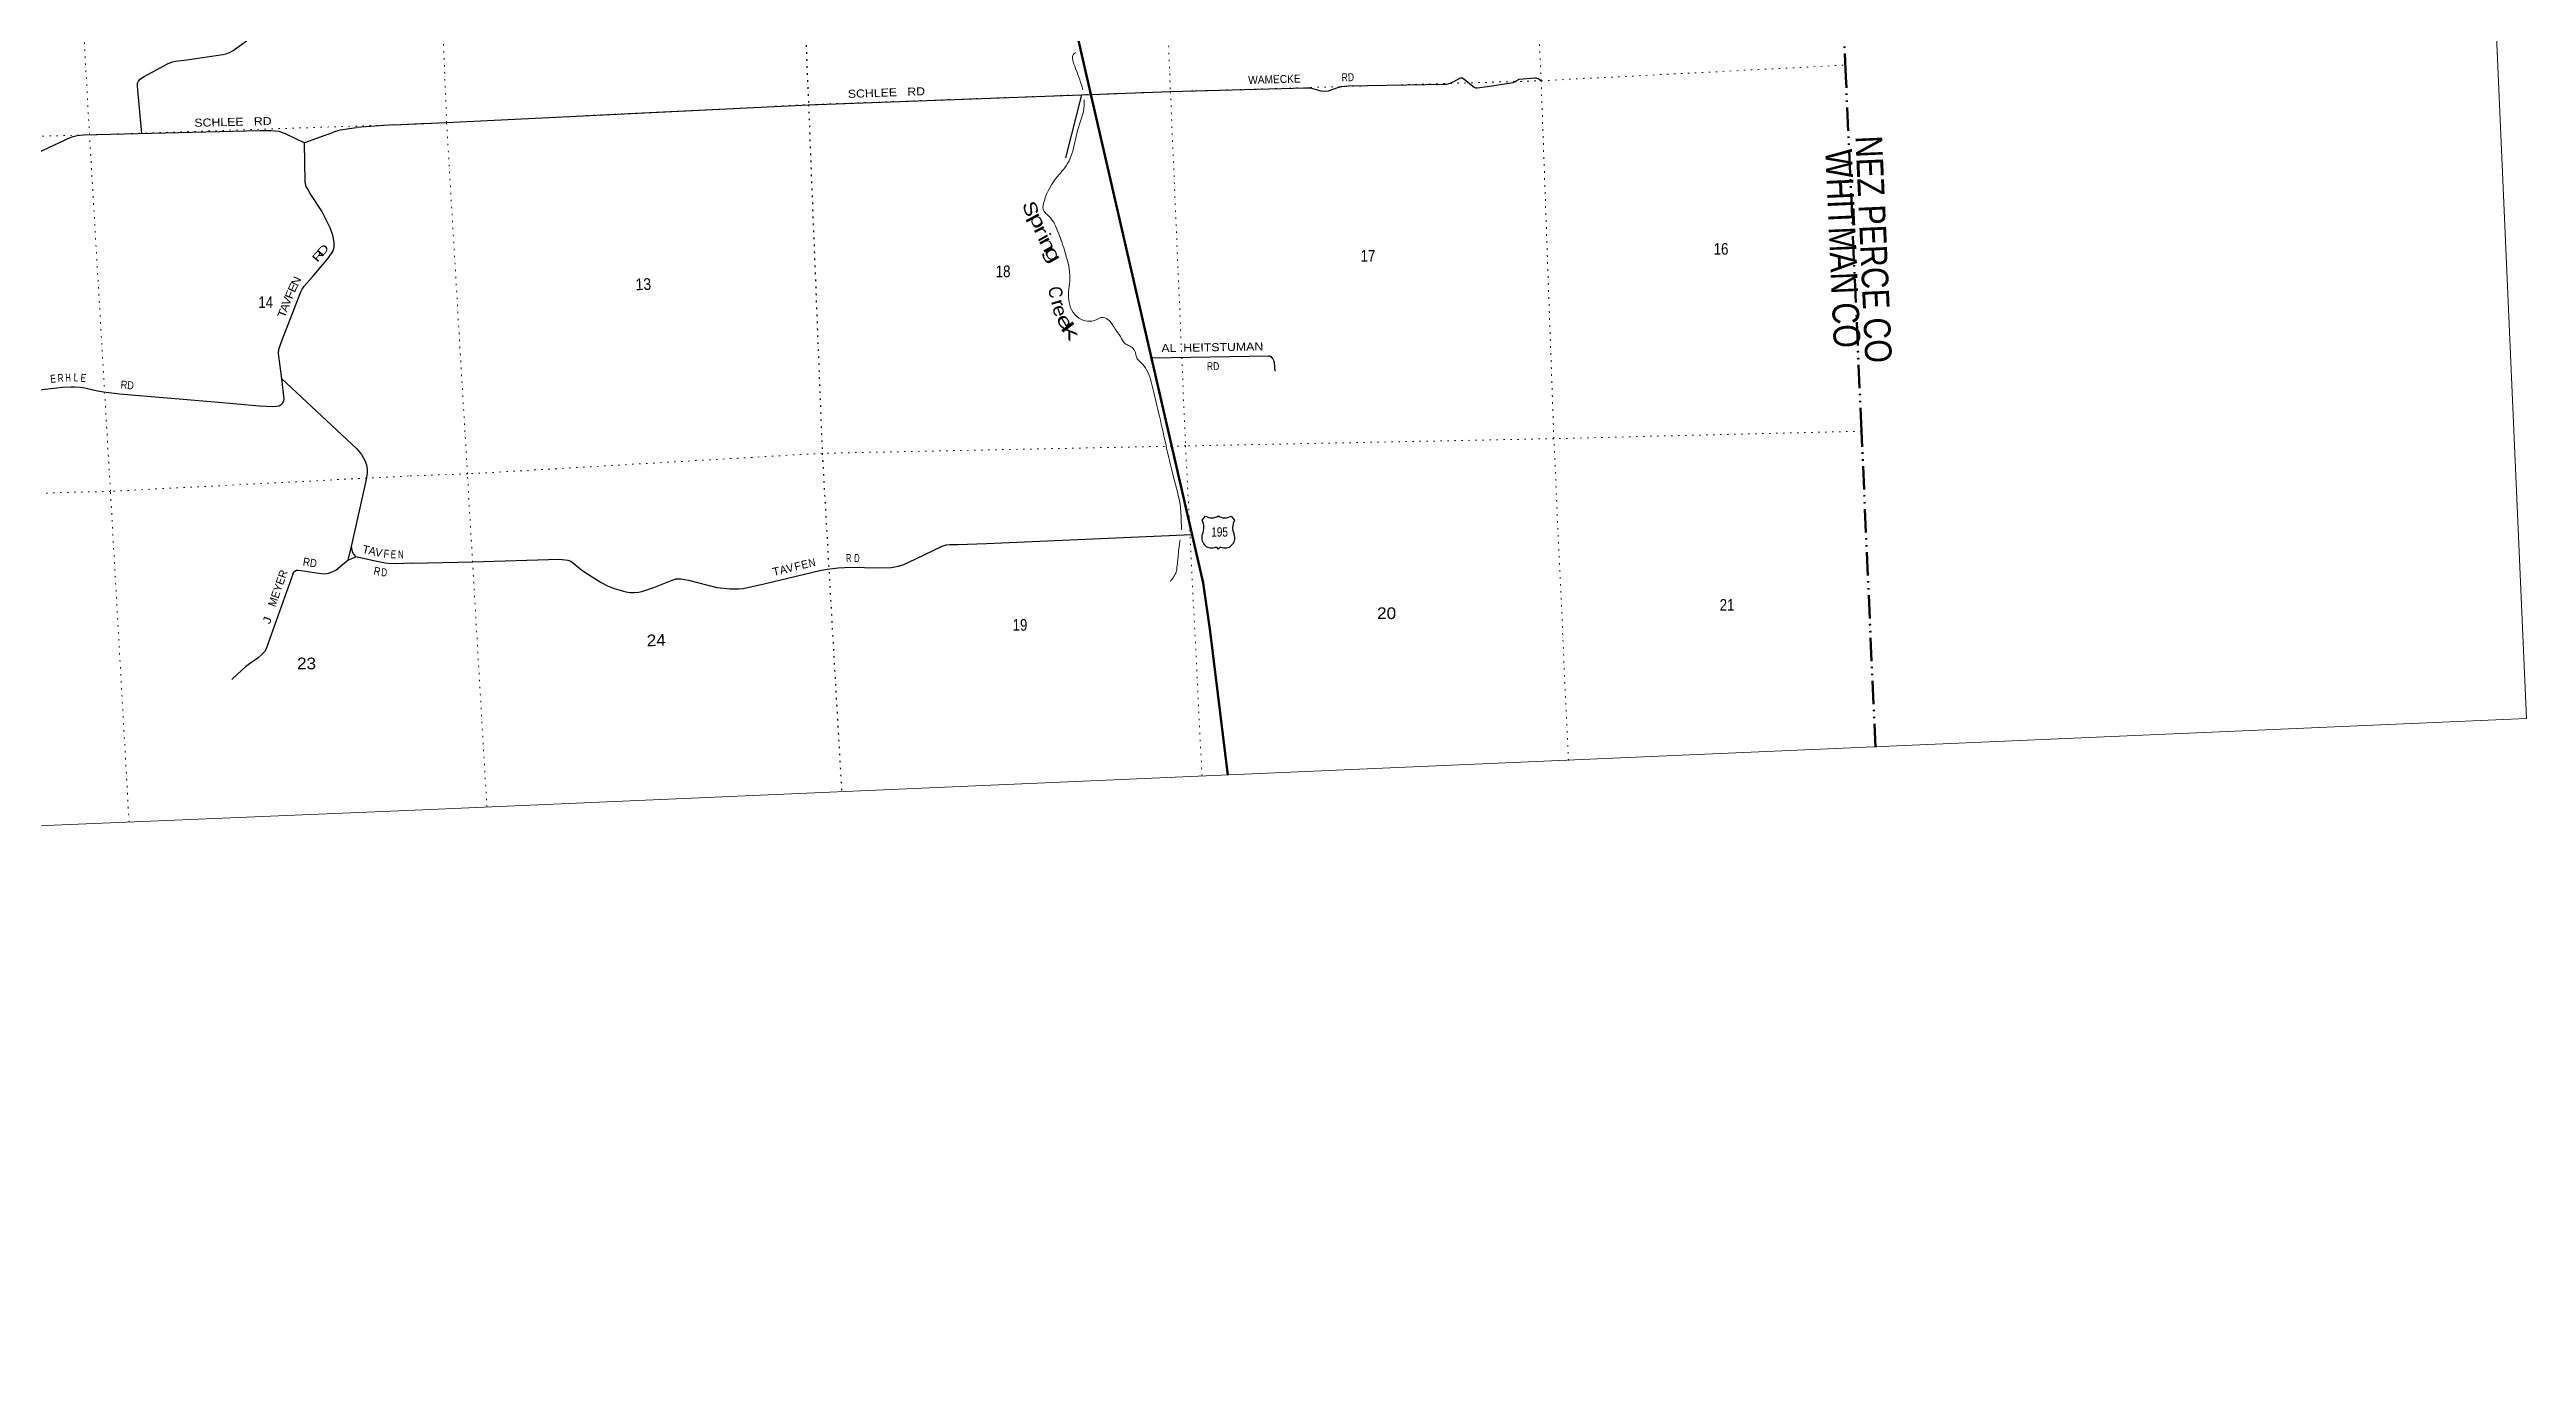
# Model space of a CAD drawing. Header units: feet. Extents: x 751810 to 1010326, y -353855 to -161247.
# Drawn here: x 973173 to 1010326, y -353855 to -334095 of the extents above; entities that cross this region are included whole.
import ezdxf
from ezdxf.enums import TextEntityAlignment as Align

# ---------------------------------------------------------------- set-up
doc = ezdxf.new("R2010")
doc.units = ezdxf.units.FT
doc.header["$LTSCALE"] = 70
doc.linetypes.add('DASH_DOUBLE_DOT', pattern=[9.2, 5, -1.2, 0.3, -1.2, 0.3, -1.2])
doc.linetypes.add('DOTTED', pattern=[1.5, 0.3, -1.2])
for name, color, linetype, lineweight in [('10', 7, 'DASH_DOUBLE_DOT', 70), ('16', 7, 'Continuous', 25), ('20', 7, 'Continuous', 70), ('29', 7, 'Continuous', 25), ('39', 7, 'Continuous', 13), ('4', 7, 'Continuous', 13), ('6', 7, 'DOTTED', 25), ('7', 7, 'DOTTED', 13)]:
    doc.layers.add(name, color=color, linetype=linetype, lineweight=lineweight)
for name, color, linetype in [('12', 7, 'Continuous'), ('30', 7, 'Continuous'), ('41', 7, 'Continuous')]:
    doc.layers.add(name, color=color, linetype=linetype)

msp = doc.modelspace()

# ---------------------------------------------------------------- linework, layer by layer
at = {"layer": '10'}
msp.add_lwpolyline([(1000560.07, -344553.64), (1000352.25, -339816.81), (1000117.4, -334504.62), (999874.77, -329029.7), (999645.34, -323926.6), (999606.83, -323125.06), (999421.9, -318652.23), (999390.79, -317775.97), (999167.03, -313399.11), (999162.26, -312471.6), (998925.07, -308169.68), (998910.63, -307139.88), (998724.3, -302854.25), (998664.53, -301850.23), (998532.19, -298857.49)], dxfattribs=at)
at = {"layer": '16'}
for p, q in [((990460.54, -341151.01), (990511.85, -341092.25)), ((990703.61, -341086.28), (990703.33, -341086.48)), ((990895.7, -341092.16), (990947.09, -341151.01))]:
    msp.add_line(p, q, dxfattribs=at)
for centre, radius, start, end in [((990606.75, -341416.54), 151.42, 159.09177, 283.81923), ((990267.56, -341261.64), 222.05, 332.97043, 29.75871), ((990602.93, -340934.59), 182.07, 239.97227, 303.45418), ((990804.71, -340935.09), 181.52, 236.33975, 300.08743), ((990804.7, -340934.59), 182.07, 236.54582, 236.59441), ((990800.87, -341416.54), 151.42, 256.18077, 20.90823), ((991140.06, -341261.64), 222.05, 150.24129, 207.02957)]:
    msp.add_arc(centre, radius, start, end, dxfattribs=at)
for centre, major_axis, start_param, end_param in [((990662.09, -341615.36), (-19.56, 51.67), 4.95877769, 6.28318531), ((990745.54, -341615.36), (19.56, 51.67), 0, 1.32637542)]:
    msp.add_ellipse(centre, major_axis=major_axis, ratio=0.929097, start_param=start_param, end_param=end_param, dxfattribs=at)
at = {"layer": '20'}
msp.add_lwpolyline([(990846.08, -344975.76), (990581.2, -342818.15), (990476.9, -342089.39), (988726.9, -334484.96), (987759.6, -330244.97)], dxfattribs=at)
at = {"layer": '29'}
for p, q in [((974555.4, -335353.18), (974491.74, -334650.39)), ((989986.23, -334725.71), (992018.05, -334667.26)), ((988654.67, -334773.78), (988412.79, -335719.67)), ((973681.99, -335374.53), (976330.52, -335309.79)), ((977359.03, -335362.78), (976997.95, -335491.77)), ((978334.75, -335223.98), (977778.38, -335264.2)), ((989706.38, -338717), (991456.04, -338685.77)), ((977699.94, -341547.88), (977648.57, -341752.78)), ((977648.57, -341752.78), (977766.7, -341699.41)), ((976820.18, -341960.61), (976424.48, -343078.27))]:
    msp.add_line(p, q, dxfattribs=at)
for points in [[(974491.74, -334650.39), (974494.09, -334601.61), (974506.6, -334569.29), (974539.94, -334534.89), (974594.13, -334498.4), (974952.62, -334306.56), (975019.31, -334280.49), (975065.16, -334269.03), (975231.9, -334248.18), (975773.79, -334168.94), (975819.64, -334161.64), (975871.75, -334140.79), (975928.02, -334110.55), (976107.26, -333981.27), (976857.57, -333405.76), (976938.86, -333342.16), (976974.29, -333297.33), (977049.32, -333183.7)], [(988654.67, -334773.78), (988791.74, -334766.73), (989986.23, -334725.71)], [(992018.05, -334667.26), (992082.08, -334668.49), (992135.39, -334683.13), (992244.1, -334716.59), (992303.67, -334720.78), (992356.98, -334712.41), (992494.96, -334662.21), (992554.53, -334649.67), (992653.84, -334641.3), (994108.84, -334616.2), (994125.04, -334614.12), (994151.18, -334608.89), (994205, -334591.1), (994234.8, -334576.47), (994338.8, -334519.99), (994352.91, -334516.86), (994368.06, -334519.99), (994497.68, -334624.57), (994543.15, -334659.09), (994564.05, -334668.5), (994585.48, -334670.58), (994740.18, -334649.66), (995129.01, -334586.92), (995152.02, -334578.56), (995199.05, -334548.23), (995216.82, -334540.9), (995450.95, -334519.99), (995465.6, -334520), (995482.32, -334522.09), (995501.13, -334528.36), (995515.77, -334536.73), (995547.12, -334561.82)], [(978334.75, -335223.98), (979129.72, -335190.06), (984557.69, -334921.67), (988654.67, -334773.78)], [(972175.56, -335916.83), (972259.86, -335930.39), (972322.38, -335929.35), (972397.41, -335919.96), (972447.43, -335900.16), (973472.85, -335420.57), (973529.12, -335400.75), (973589.56, -335383.04), (973681.99, -335374.53)], [(976330.52, -335309.79), (976497, -335310.06), (976559.52, -335312.15), (976611.63, -335320.49), (976667.9, -335337.17), (976705.41, -335353.85), (976997.95, -335491.77)], [(977359.03, -335362.78), (977453.64, -335321.53), (977500.53, -335306.41), (977539.09, -335296.51), (977670.39, -335277.74), (977778.38, -335264.2)], [(976659.88, -339030.99), (976607.79, -338653.56), (976611.97, -338588.92), (976657.81, -338461.72), (976941.28, -337729.79), (976963.23, -337685.81), (976991.29, -337644.3), (977116.35, -337502.51), (977358.12, -337218.91), (977420.66, -337120.9), (977441.5, -337062.52), (977441.49, -336985.37), (977424.82, -336876.93), (977383.13, -336768.5), (977258.08, -336518.27), (977083, -336251.36), (977041.31, -336180.46), (977024.65, -336153.34), (977007.97, -336076.2), (976997.95, -335491.77)], [(991456.04, -338685.77), (991477.37, -338689.44), (991490.96, -338697.8), (991514.47, -338720.82), (991521.27, -338731.27), (991531.72, -338752.18), (991539.04, -338774.15), (991541.65, -338787.75), (991552.1, -338915.33)], [(971501.35, -339699.78), (971540.97, -339605.97), (971580.57, -339541.33), (971632.68, -339482.94), (971697.29, -339428.73), (971768.15, -339382.85), (971841.1, -339351.57), (971909.88, -339332.81), (972003.67, -339316.13), (972216.27, -339289.02), (973281.32, -339164.95), (973368.85, -339157.65), (973500.16, -339151.39), (973552.27, -339151.39)], [(973552.27, -339151.39), (973633.56, -339155.05), (973704.42, -339164.96), (973846.15, -339202.49), (973921.18, -339218.65), (973981.62, -339229.6), (974221.31, -339254.62), (975653.19, -339377.65)], [(975653.19, -339377.65), (976322.24, -339435.52), (976524.41, -339445.95), (976574.43, -339443.87), (976616.12, -339437.61), (976649.46, -339418.84), (976674.47, -339391.73), (976686.98, -339364.63), (976693.23, -339331.26), (976659.88, -339030.99)], [(976658.9, -339030.11), (977779.14, -340075.7), (977854.18, -340166.4), (977904.19, -340255.03), (977927.13, -340320.71), (977937.54, -340392.65), (977937.55, -340447.91), (977920.87, -340542.79), (977699.94, -341547.88)], [(986798.71, -341516.49), (987228.57, -341503.14), (990306.47, -341367.01)], [(976820.18, -341960.61), (976838.13, -341927.92), (976852.72, -341914.36), (976875.65, -341902.89), (976898.57, -341899.77), (976947.55, -341904.98), (977208.09, -341945.64), (977294.59, -341953.98), (977326.89, -341951.9), (977358.16, -341944.6), (977397.76, -341933.13), (977423.81, -341921.66), (977465.5, -341898.72), (977498.85, -341873.7), (977596.81, -341791.33), (977648.57, -341752.78)], [(977699.94, -341547.88), (977706.21, -341597.4), (977714.55, -341627.12), (977722.89, -341643.28), (977734.35, -341661), (977766.7, -341699.41)], [(978615.21, -341796.98), (978357.55, -341804.37), (978259.59, -341800.2), (978206.44, -341794.99), (978156.42, -341787.69), (978059.5, -341767.88), (977766.7, -341699.41)], [(978615.21, -341796.98), (979518.39, -341776.59), (980824.04, -341735.98)], [(980824.04, -341735.98), (980949.71, -341748.51), (980992.57, -341767.32), (981039.6, -341798.71), (981158.77, -341899.1), (981257.03, -341966.03), (981445.18, -342087.35), (981550.76, -342141.72), (981643.79, -342175.19), (981817.31, -342225.39), (981883.17, -342233.75), (981944.84, -342233.76), (982012.79, -342229.57), (982072.36, -342217.02), (982237.52, -342158.46), (982513.48, -342049.7), (982574.11, -342032.96), (982608.61, -342028.77), (982649.37, -342032.96), (982755.99, -342049.7), (983182.48, -342158.46), (983380.04, -342181.46), (983509.65, -342181.46), (983575.51, -342175.19), (983910.01, -342099.89), (984729.53, -341907.47), (984837.35, -341888.42), (985002.35, -341867.72), (985197.82, -341857.27), (985599.22, -341865.63), (985796.78, -341859.35), (985908.63, -341840.54), (985989.12, -341817.52), (986167.86, -341731.77), (986560.9, -341539.35), (986620.48, -341520.51), (986677.97, -341514.25), (986798.71, -341516.49)], [(976424.48, -343078.27), (976398.34, -343123.8), (976362.9, -343161.33), (976298.29, -343219.72), (976194.08, -343288.54), (976112.79, -343349.01), (976060.68, -343392.8), (975908.53, -343538.77)]]:
    msp.add_lwpolyline(points, dxfattribs=at)
at = {"layer": '39'}
msp.add_line((988693.56, -334840.4), (988693.56, -334840.87), dxfattribs=at)
for points in [[(988569.69, -334138.44), (988542.26, -334155.49), (988564.24, -334378.08), (988674.13, -334697.52)], [(988693.56, -334847.94), (988693.56, -334933.42), (988593.54, -335309.97), (988508.23, -335660.04), (988409.61, -335856.62), (988297.76, -335991.42), (988090.04, -336371.12), (988076.03, -336486.32), (988183.17, -336615.31), (988294.81, -336814.57), (988397.61, -337104.69), (988477.22, -337534.5), (988460.09, -337845.01), (988612.75, -338123.29), (988872.97, -338146.19), (988950.15, -338111.24), (989049.77, -338141.89), (989151.1, -338277.12), (989235.86, -338398.85), (989318.25, -338510.61), (989322.34, -338512.48), (989448.42, -338608.59), (989488.99, -338731.9), (989547.51, -338794.21), (989627.54, -338895.99), (989726.8, -339194.7), (989807.86, -339535.17), (989914.86, -340008.57), (990031.59, -340504.68), (990135.35, -340945.66), (990150.78, -341229.7), (990153.19, -341297.82)], [(990132.84, -341448.55), (990120.74, -341516.52), (990105.29, -341647.88), (990084.46, -341853.88), (990072.89, -341924.72), (989989.38, -342064.55)]]:
    msp.add_spline(points, degree=3, dxfattribs=at)
at = {"layer": '4'}
msp.add_lwpolyline([(751809.62, -170897.82), (783122.91, -169842.15), (814434.73, -168743.41), (845745, -167601.59), (877053.68, -166416.71), (908360.69, -165188.77), (939665.99, -163917.76), (970969.51, -162603.69), (1002271.19, -161246.56), (1010326.19, -344125.92), (978772.94, -345493.95), (947217.84, -346818.58), (915660.96, -348099.8), (884102.33, -349337.62), (852542.04, -350532.02), (820980.12, -351683.01), (789416.81, -352794.88), (757851.71, -353854.74)], close=True, dxfattribs=at)
msp.add_lwpolyline([(751809.62, -170897.82), (783122.91, -169842.15), (814434.73, -168743.41), (845745, -167601.59), (877053.68, -166416.71), (908360.69, -165188.77), (939665.99, -163917.76), (970969.51, -162603.69), (1002271.19, -161246.56), (1010326.19, -344125.92), (978772.94, -345493.95), (947217.84, -346818.58), (915660.96, -348099.8), (884102.33, -349337.62), (852542.04, -350532.02), (820980.12, -351683.01), (789416.81, -352794.88), (757851.71, -353854.74)], close=True, dxfattribs=at)
at = {"layer": '6'}
msp.add_lwpolyline([(984121.04, -323755.63), (984339.49, -329624.98), (984557.69, -334921.67), (984763.36, -340148.38), (985054.32, -345224)], dxfattribs=at)
at = {"layer": '7'}
for points in [[(989485.02, -323553.09), (989777.79, -329420.63), (989986.23, -334725.71), (990213.04, -340038.19), (990460.95, -344992.17)], [(979733.61, -345452.73), (979441.39, -340457.25), (979129.72, -335190.06), (978915.54, -329836.88), (978648.95, -323970.42)], [(974366.75, -345681.52), (974086.75, -340718.49), (973772.68, -335374.75), (973474.6, -330028.43), (973268.66, -324227.73)], [(995956.03, -344753.94), (995737.18, -339929.37), (995546.67, -334563.28), (995422.01, -331854.84)], [(988720.35, -334771.41), (989986.23, -334725.71), (995546.67, -334563.28), (1000084.67, -334329.52)], [(978334.75, -335223.98), (979129.72, -335190.06), (984557.69, -334921.67), (988721.77, -334771.35)], [(948738.73, -336373.82), (952680.04, -336153.68), (957552.72, -335930.84), (963038.31, -335744.02), (968343.46, -335509.23), (973772.68, -335374.75), (978334.75, -335223.98)], [(1000351.27, -339816.83), (995737.18, -339929.37), (990213.04, -340038.19), (984763.36, -340148.38), (979441.39, -340457.25), (978559.39, -340488.76)], [(978559.39, -340488.76), (974086.75, -340718.49), (968669.98, -340864.6), (963339.68, -341013.69), (957790.77, -341226.93), (952932.72, -341385.42), (950531.13, -341461.49)]]:
    msp.add_lwpolyline(points, dxfattribs=at)

# ---------------------------------------------------------------- texts
at = {"layer": '12', "width": 0.85}
for s, p in [('NEZ PERCE CO', (1000260.17, -335395.56)), ('WHITMAN CO', (999807.63, -335599.48))]:
    msp.add_text(s, height=400, rotation=272.531, dxfattribs=at).set_placement(p)
at = {"layer": '16', "width": 0.8}
msp.add_text('195', height=140, dxfattribs=at).set_placement((990723.41, -341398.05), align=Align.CENTER)
at = {"layer": '30'}
for s, rotation, width, p in [('SCHLEE   RD', 2.067, 1.15, (985149.4, -334820.26)), ('WAMECKE', 1.648, 0.95, (991154.15, -334612.08)), ('RD', 0.988, 0.8, (992555.38, -334572.01)), ('SCHLEE   RD', 1.4, 1.15, (975346.92, -335253.81)), ('AL  HEITSTUMAN', 1.023, 1.15, (989851.5, -338632.44)), ('RD', 1.023, 0.8, (990534.72, -338903.57)), ('RD', 355.089, 0.85, (974236.29, -339175.61)), ('RD', 351.13, 0.9, (976967.55, -341829.77)), ('J', 70.504, 1.25, (976476.82, -342718.08))]:
    msp.add_text(s, height=120, rotation=rotation, dxfattribs=dict(at, width=width)).set_placement(p)
for s, rotation, width, p in [('R', 49.552, 1.5, (977245.81, -337227.34)), ('D', 49.552, 1.5, (977319.37, -337141.05)), ('F', 68.829, 1.2, (976832.2, -337791.94)), ('E', 65.329, 1.2, (976875.5, -337690.73)), ('N', 64.173, 1.15, (976924.67, -337593.05)), ('T', 68.829, 1.3, (976720.64, -338074.24)), ('A', 68.829, 1.15, (976756.1, -337985.52)), ('V', 68.829, 1.15, (976787.46, -337889.96)), ('E', 6.645, 0.8, (973235.33, -339089.76)), ('R', 4.767, 0.75, (973343.66, -339079.47)), ('H', 2.229, 0.65, (973453.32, -339073.83)), ('L', 359.039, 0.8, (973569.71, -339070.49)), ('E', 354.169, 0.8, (973675, -339078.45)), ('T', 346.838, 1.1, (977905.84, -341649.78)), ('F', 354.401, 0.85, (978219.98, -341713.87)), ('E', 357.562, 0.75, (978328.91, -341723.08)), ('N', 1.643, 0.65, (978444.2, -341723.6)), ('E', 13.213, 0.95, (984512.65, -341872.15)), ('N', 13.213, 0.9, (984622.1, -341847.42)), ('R', 3.06, 0.7, (985164.73, -341778.93)), ('D', 358.807, 0.65, (985282.05, -341779)), ('R', 348.448, 0.85, (978075.39, -341974.95)), ('D', 354.401, 0.75, (978187.67, -341993.27)), ('T', 13.213, 1.1, (984084.34, -341976.58))]:
    msp.add_text(s, height=120, rotation=rotation, dxfattribs=dict(at, width=width)).set_placement(p, align=Align.CENTER)
for s, rotation, p in [('A', 346.838, (978002.13, -341672.35)), ('V', 348.448, (978100.31, -341695.25)), ('V', 14.213, (984293.37, -341925.7)), ('F', 13.213, (984408.24, -341898.68)), ('A', 14.213, (984192.96, -341951.19))]:
    msp.add_text(s, height=120, rotation=rotation, dxfattribs=at).set_placement(p, align=Align.CENTER)
msp.add_text('MEYER', height=120, rotation=70.504, dxfattribs=at).set_placement((976558.16, -342460.99))
at = {"layer": '41'}
for s, rotation, width, p in [('S', 289.014, 1.25, (987796.84, -336514.91)), ('p', 298.343, 1.55, (987909.34, -336703.21)), ('r', 296.49, 1.55, (987958.59, -336847.72)), ('i', 299.143, 1.25, (988008.78, -336957.12)), ('n', 297.547, 1.5, (988058.63, -337060.14)), ('g', 299.94, 1.6, (988141.17, -337213.43)), ('C', 279.033, 0.9, (988166.36, -337749.54)), ('r', 286.665, 1.25, (988209.18, -337924.02)), ('e', 287.626, 1.15, (988234.9, -338039.71)), ('e', 300.361, 1.5, (988319.45, -338221.04)), ('k', 307.239, 1.95, (988407.21, -338376.69))]:
    msp.add_text(s, height=200, rotation=rotation, dxfattribs=dict(at, width=width)).set_placement(p, align=Align.CENTER)
at = {"layer": '7'}
for s, width, p in [('18', 0.85, (987365.99, -337507.98)), ('17', 0.85, (992838.98, -337275.68)), ('16', 0.85, (998135.26, -337171.05)), ('14', 0.85, (976305.62, -337971.53)), ('20', 1.1, (993085.34, -342634.04)), ('21', 0.85, (998224.6, -342509.13)), ('19', 0.85, (987619.34, -342808.81)), ('23', 1.1, (976884.87, -343386.23))]:
    msp.add_text(s, height=175, dxfattribs=dict(at, width=width)).set_placement(p)
for s, width, p in [('13', 0.9, (981965.9, -337704.75)), ('24', 1.1, (982133.83, -343043.43))]:
    msp.add_text(s, height=175, rotation=2.046, dxfattribs=dict(at, width=width)).set_placement(p)

doc.saveas('drawing.dxf')
